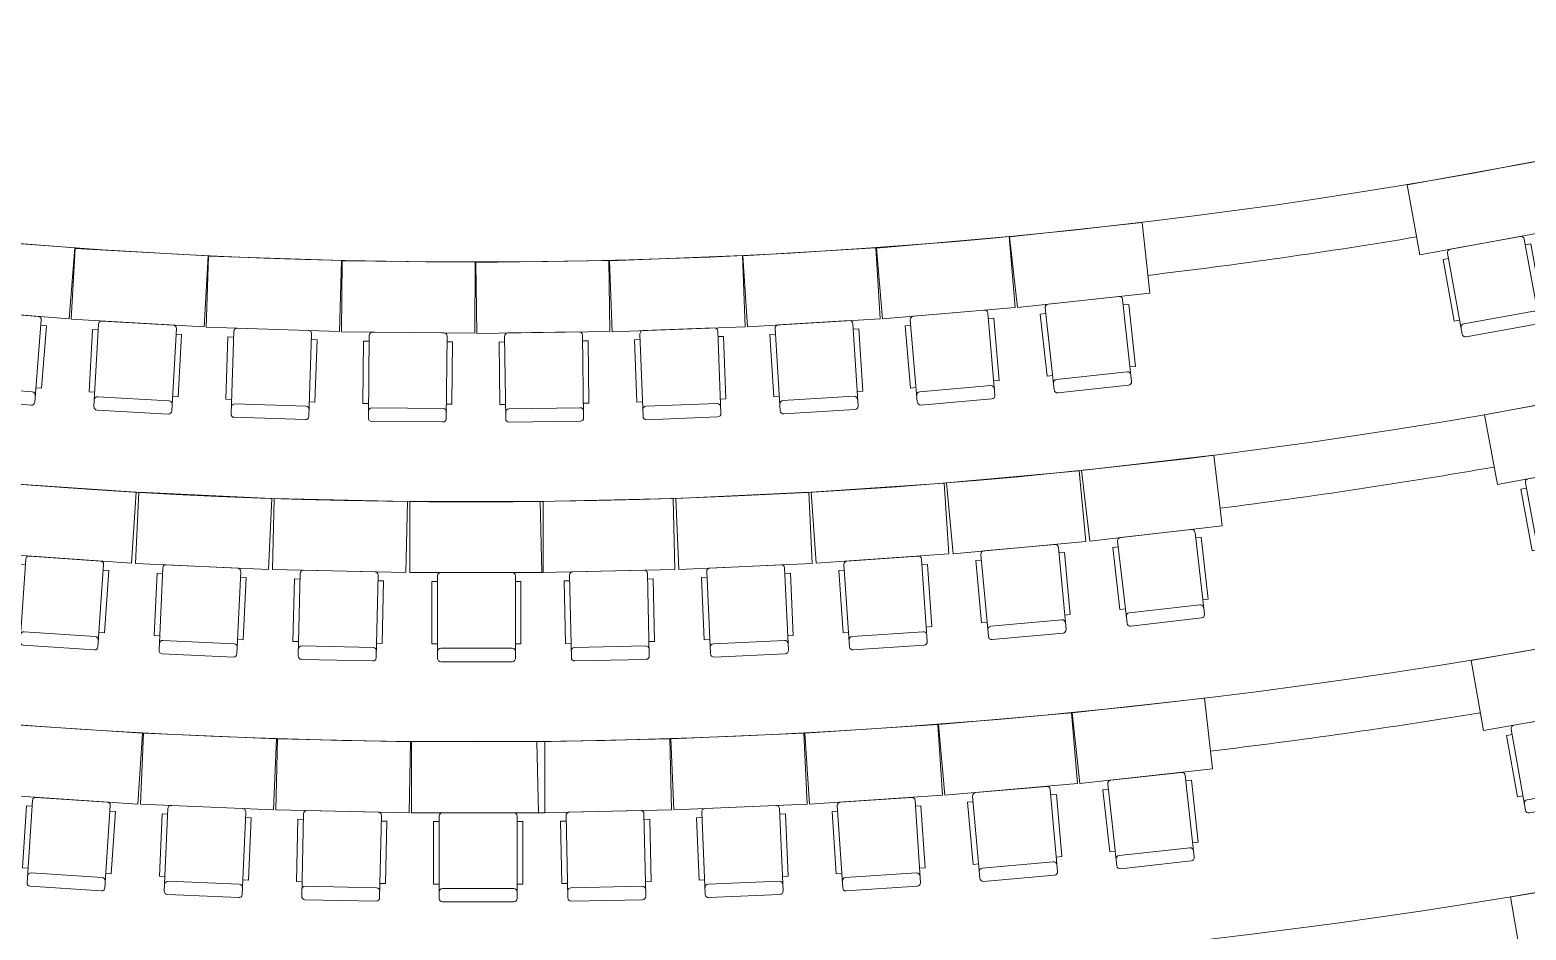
# Model space of a CAD drawing. Header units: millimetres. Extents: x 8275 to 147087, y -297470 to -191881.
# Drawn here: x 109957 to 118383, y -214966 to -209902 of the extents above; entities that cross this region are included whole.
import ezdxf

# ---------------------------------------------------------------- set-up
doc = ezdxf.new("R2010")
doc.units = ezdxf.units.MM
doc.header["$LTSCALE"] = 250
doc.header["$MEASUREMENT"] = 0
for name, color, linetype, lineweight in [('furniture', 5, 'Continuous', 15), ('stairs', 2, 'Continuous', 5), ('wall', 1, 'Continuous', 30)]:
    doc.layers.add(name, color=color, linetype=linetype, lineweight=lineweight)

# ---------------------------------------------------------------- blocks, each defined once
blk = doc.blocks.new('CH_staff_PL')
at = {"color": 0}
for p, q in [((-21, 8), (-21, -8)), ((-1.75, 8.75), (-20.25, 8.75)), ((-5, 10), (-19, 10)), ((-19, 8.75), (-19, 10)), ((-5, 8.75), (-5, 10)), ((-4, -8), (-4, 8)), ((-1, -8), (-1, 8)), ((-20.25, -8.75), (-1.75, -8.75)), ((-19, -10), (-19, -8.75)), ((-19, -10), (-5, -10)), ((-5, -10), (-5, -8.75))]:
    blk.add_line(p, q, dxfattribs=at)
for centre, start, end in [((-20.25, 8), 90, 180), ((-3.25, 8), 90, 180), ((-1.75, 8), 0, 90), ((-20.25, -8), 180, 270), ((-3.25, -8), 180, 270), ((-1.75, -8), 270, 0)]:
    blk.add_arc(centre, 0.75, start, end, dxfattribs=at)
blk = doc.blocks.new('dsfa')
at = {"layer": 'furniture', "ltscale": 0.01}
blk.add_lwpolyline([(8865122.2, 4642612.8), (8865872.2, 4642612.8), (8865872.2, 4642212.8), (8865122.2, 4642212.8)], close=True, dxfattribs=at)
at = {"layer": 'furniture', "extrusion": (2e-16, 2.46924e-05, 1), "xscale": -25.08044560737534, "yscale": 25.08044560737528, "zscale": 25.08044560737534, "rotation": 89.99999999959537}
blk.add_blockref('CH_staff_PL', (8865497.2, 4641686.1, 114.6), dxfattribs=at)

msp = doc.modelspace()

# ---------------------------------------------------------------- linework, layer by layer
at = {"layer": 'stairs'}
for radius, start, end in [(31910.1, 243.49621, 296.36656), (33260.1, 243.58255, 296.36656), (34610.1, 243.68816, 296.31184), (32210.1, 276.77014, 279.49005), (35960.1, 243.73873, 295.08263), (33560.1, 277.19614, 279.86299), (34910.1, 276.82717, 279.34617)]:
    msp.add_arc((112455.2, -179297, -56873.7), radius, start, end, dxfattribs=at)
at = {"layer": 'wall'}
msp.add_arc((112455.2, -179297, -70506.2), 37910.1, 278.98126, 293.89926, dxfattribs=at)

# ---------------------------------------------------------------- block references
at = {"layer": 'furniture'}
for p, rotation in [((-7774319.5, -6363827.4, -27227.9), 10.30111255165211), ((-8191816.4, -5790776.7, -27227.9), 6.247058497598053), ((-9096957.6, -4133579.1, -27227.9), 355.4362476867872), ((-9001141.1, -4349668, -27227.9), 356.7875990381386), ((-8447180.5, -5392958.8, -27227.9), 3.544355794895351), ((-8321844.2, -5593373.5, -27227.9), 4.895707146246703), ((-8900255.1, -4563437.2, -27227.9), 358.1389503894899), ((-8794355.7, -4774767.7, -27227.9), 359.4903017408413), ((-8683501.9, -4983542, -27227.9), 0.8416530921926547), ((-8567755.4, -5189643.9, -27227.9), 2.193004443544002), ((-9053580.9, -4234459.4, -27227.9), 356.0569127938455), ((-8958046, -4443868.4, -27227.9), 357.3727022675297), ((-8857727.6, -4651028.4, -27227.9), 358.6884917412139), ((-8752678.6, -4855830.1, -27227.9), 0.004281214898091123), ((-9039636.2, -4267358.8, -27227.9), 356.2542812148981), ((-8948277.6, -4466037.8, -27227.9), 357.5042812148981), ((-8852606.7, -4662676.5, -27227.9), 358.7542812148981), ((-8752668.8, -4857181.4, -27227.9), 0.0042812148980784), ((-7843453, -6277355.4, -27227.9), 9.647138357755217)]:
    msp.add_blockref('dsfa', p, dxfattribs=dict(at, rotation=rotation))
at = {"layer": 'furniture', "xscale": -1}
for p, rotation in [((9682743.9, -3157583.5, -27227.9), 10.52203457457563), ((9455014.9, -3809337.5, -27227.9), 6.574666153522966), ((9369195.4, -4022911.9, -27227.9), 5.258876679838719), ((9278494.2, -4234459.4, -27227.9), 3.94308720615455), ((9082640.9, -4651028.4, -27227.9), 1.311508258786134), ((9182959.3, -4443868.4, -27227.9), 2.627297732470302), ((9655207.1, -3246701.2, -27227.9), 9.995718785101928), ((9434157.5, -3864259.3, -27227.9), 6.245718785101984), ((9351552.1, -4066734.2, -27227.9), 4.995718785101948), ((9264549.5, -4267358.8, -27227.9), 3.745718785101913), ((9077520, -4662676.5, -27227.9), 1.245718785101921), ((9173190.9, -4466037.8, -27227.9), 2.495718785101957)]:
    msp.add_blockref('dsfa', p, dxfattribs=dict(at, rotation=rotation))

doc.saveas('drawing.dxf')
